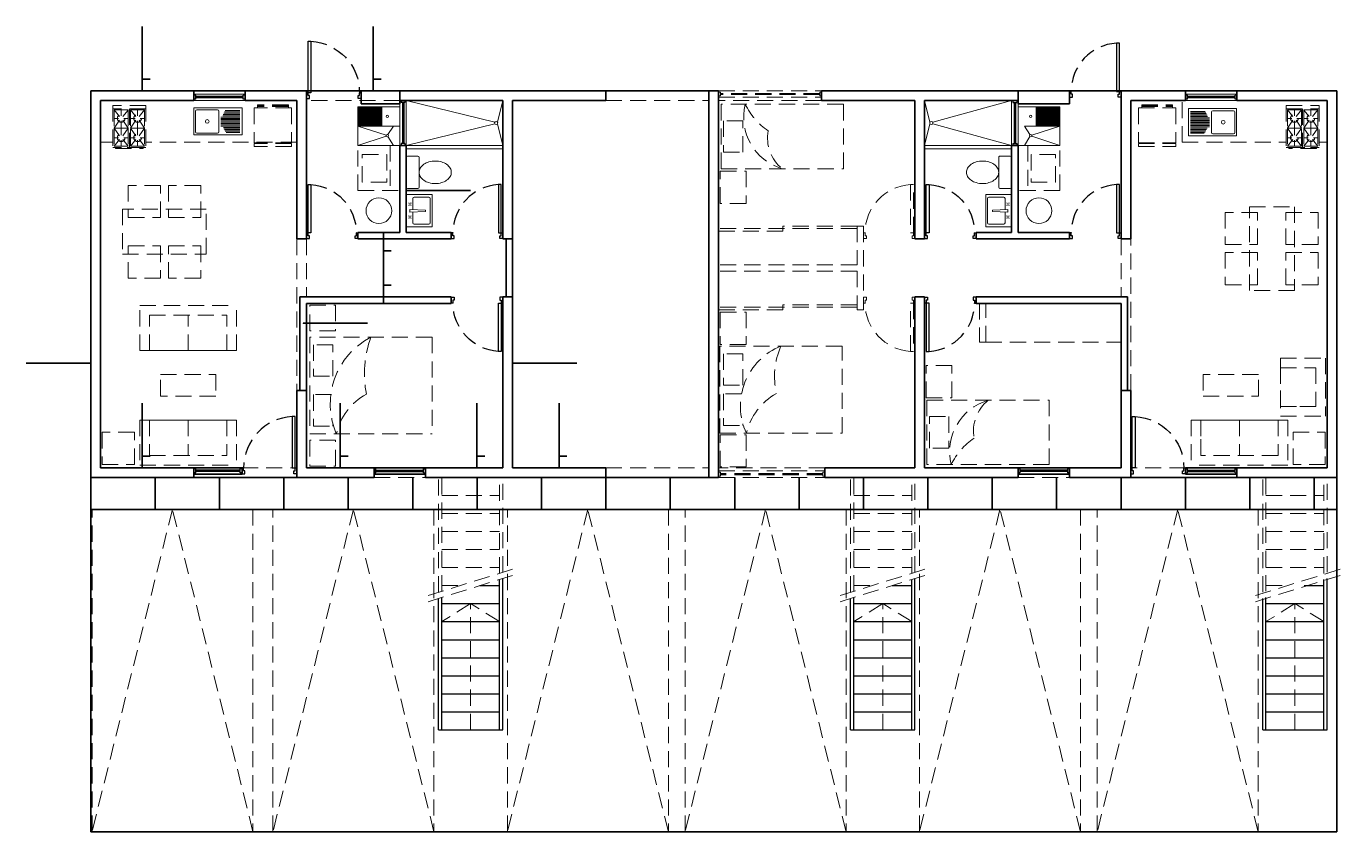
# Model space of a CAD drawing. Header units: millimetres. Extents: x 3116 to 3157, y 1704 to 1880.
# Drawn here: x 3115.73 to 3136.17, y 1704.35 to 1716.85 of the extents above; entities that cross this region are included whole.
import ezdxf

# ---------------------------------------------------------------- set-up
doc = ezdxf.new("R2010")
doc.units = ezdxf.units.MM
doc.linetypes.add('HIDDEN', pattern=[0.375, 0.25, -0.125])
for name, color, linetype, lineweight in [('A-ANNO-NOTE', 7, 'Continuous', 35), ('A-DOOR-FULL', 4, 'Continuous', 25), ('A-FLOR-LEVL', 7, 'Continuous', 35), ('A-FLOR-OVHD', 3, 'HIDDEN', 18), ('A-FLOR-STRS', 4, 'Continuous', 25), ('A-FURN', 8, 'Continuous', 18), ('A-GLAZ-FULL', 4, 'Continuous', 25), ('A-WALL-FULL-EXTR', 7, 'Continuous', 35), ('A-WALL-FULL-INTR', 7, 'Continuous', 35), ('U-PARK-MNR', 255, 'Continuous', 13)]:
    doc.layers.add(name, color=color, linetype=linetype, lineweight=lineweight)
doc.styles.add('E-ROMANS', font='romans.shx', dxfattribs={"width": 0.8})
doc.dimstyles.new('E-0200_TICK_12', dxfattribs={"dimscale": 0.001, "dimtxt": 240, "dimasz": 240, "dimexe": 120, "dimexo": 80, "dimgap": 120, "dimtad": 0, "dimzin": 0, "dimdsep": 46, "dimtxsty": 'E-ROMANS', "dimblk": 'OBLIQUE', "dimcen": 120, "dimclrd": 256, "dimclre": 256, "dimclrt": 256, "dimadec": 0, "dimazin": 0, "dimtfac": 1, "dimtmove": 1, "dimatfit": 3, "dimldrblk": 'OPEN90', "dimfxl": 1, "dimtfill": 1, "dimtolj": 1, "dimtzin": 0, "dimlwd": -1, "dimarcsym": 0})

# ---------------------------------------------------------------- blocks, each defined once
blk = doc.blocks.new('INOD')
for p, q in [((0.23, 0), (-0.23, 0)), ((-0.25, -0.02), (-0.25, -0.18)), ((-0.23, -0.2), (0.23, -0.2)), ((0.25, -0.18), (0.25, -0.02))]:
    blk.add_line(p, q)
blk.add_lwpolyline([(-0.175, -0.45, 0.07067), (-0.161, -0.549, 0.082314), (-0.124, -0.627, 0.106842), (-0.063, -0.683, 0.13438), (0, -0.7, 0.13438), (0.063, -0.683, 0.106842), (0.124, -0.627, 0.082314), (0.161, -0.549, 0.07067), (0.175, -0.45, 0.07067), (0.161, -0.351, 0.082314), (0.124, -0.273, 0.106842), (0.063, -0.217, 0.13438), (0, -0.2, 0.13438), (-0.063, -0.217, 0.106842), (-0.124, -0.273, 0.082314), (-0.161, -0.351, 0.07067)], format="xyb", close=True)
for centre, start, end in [((-0.23, -0.02), 90, 180), ((-0.23, -0.18), 180, 270), ((0.23, -0.02), 0, 90), ((0.23, -0.18), 270, 0)]:
    blk.add_arc(centre, 0.02, start, end)
blk = doc.blocks.new('DOOR-80')
for points in [[(-0.07, 0.89), (-0.07, 0.09), (-0.025, 0.09), (-0.025, 0.89), (-0.07, 0.89)], [(-0.825, 0.09), (-0.85, 0.09), (-0.85, 0), (-0.805, 0), (-0.805, 0.045), (-0.825, 0.045), (-0.825, 0.09)], [(-0.025, 0.09), (0, 0.09), (0, 0), (-0.045, 0), (-0.045, 0.045), (-0.025, 0.045), (-0.025, 0.09)]]:
    blk.add_lwpolyline(points)
at = {"linetype": 'HIDDEN'}
blk.add_arc((-0.023, 0.089), 0.802, 93.3811, 179.9341, dxfattribs=at)
blk = doc.blocks.new('DOOR-75')
for points in [[(-0.07, 0.84), (-0.07, 0.09), (-0.025, 0.09), (-0.025, 0.84), (-0.07, 0.84)], [(-0.775, 0.09), (-0.8, 0.09), (-0.8, 0), (-0.755, 0), (-0.755, 0.045), (-0.775, 0.045), (-0.775, 0.09)], [(-0.025, 0.09), (0, 0.09), (0, 0), (-0.045, 0), (-0.045, 0.045), (-0.025, 0.045), (-0.025, 0.09)]]:
    blk.add_lwpolyline(points)
at = {"linetype": 'HIDDEN'}
blk.add_arc((-0.023, 0.089), 0.752, 93.6181, 179.9249, dxfattribs=at)
blk = doc.blocks.new('_Oblique')
at = {"color": 0, "linetype": 'ByBlock', "lineweight": -2}
blk.add_line((-0.5, -0.5), (0.5, 0.5), dxfattribs=at)

msp = doc.modelspace()

# ---------------------------------------------------------------- linework, layer by layer
at = {"layer": 'A-FLOR-LEVL'}
for p, q in [((3118.325, 1715.852), (3119.125, 1715.852)), ((3120.075, 1715.852), (3120.925, 1715.852)), ((3124.725, 1715.852), (3126.325, 1715.852)), ((3132.725, 1715.852), (3131.925, 1715.852)), ((3134.525, 1715.852), (3133.725, 1715.852)), ((3119.075, 1710.002), (3118.325, 1710.002)), ((3119.075, 1710.002), (3119.075, 1709.902)), ((3121.125, 1710.002), (3121.925, 1710.002)), ((3131.925, 1710.002), (3131.125, 1710.002)), ((3133.725, 1710.002), (3133.725, 1709.902)), ((3133.725, 1710.002), (3134.525, 1710.002)), ((3116.725, 1709.852), (3116.725, 1704.352)), ((3117.725, 1709.852), (3117.725, 1709.352)), ((3119.075, 1709.902), (3118.325, 1709.902)), ((3118.325, 1709.852), (3119.925, 1709.852)), ((3118.725, 1709.852), (3118.725, 1709.352)), ((3119.725, 1709.852), (3119.725, 1709.352)), ((3120.725, 1709.852), (3120.725, 1709.352)), ((3121.125, 1709.902), (3121.925, 1709.902)), ((3121.725, 1709.852), (3121.725, 1709.352)), ((3122.725, 1709.852), (3122.725, 1709.352)), ((3123.725, 1709.852), (3123.725, 1709.352)), ((3124.725, 1709.852), (3124.725, 1709.352)), ((3124.725, 1709.852), (3126.325, 1709.852)), ((3125.725, 1709.852), (3125.725, 1709.352)), ((3126.725, 1709.852), (3126.725, 1709.352)), ((3127.725, 1709.852), (3127.725, 1709.352)), ((3128.725, 1709.852), (3128.725, 1709.352)), ((3129.725, 1709.852), (3129.725, 1709.352)), ((3130.725, 1709.852), (3130.725, 1709.352)), ((3131.925, 1709.902), (3131.125, 1709.902)), ((3131.725, 1709.852), (3131.725, 1709.352)), ((3132.725, 1709.852), (3132.725, 1709.352)), ((3132.875, 1709.852), (3134.525, 1709.852)), ((3133.725, 1709.902), (3134.525, 1709.902)), ((3133.725, 1709.852), (3133.725, 1709.352)), ((3134.725, 1709.852), (3134.725, 1709.352)), ((3135.725, 1709.852), (3135.725, 1709.352)), ((3136.075, 1709.852), (3136.075, 1704.352)), ((3116.725, 1709.352), (3136.075, 1709.352)), ((3116.725, 1704.352), (3136.075, 1704.352))]:
    msp.add_line(p, q, dxfattribs=at)
at = {"layer": 'A-FLOR-OVHD'}
for p, q in [((3121.525, 1715.702), (3120.075, 1715.702)), ((3124.725, 1715.702), (3126.325, 1715.702)), ((3126.475, 1715.852), (3128.075, 1715.852)), ((3126.505, 1715.832), (3126.475, 1715.832)), ((3126.505, 1715.772), (3126.475, 1715.772)), ((3126.475, 1715.752), (3128.075, 1715.752)), ((3128.075, 1715.702), (3126.475, 1715.702)), ((3126.505, 1715.772), (3126.505, 1715.832)), ((3128.045, 1715.812), (3126.505, 1715.812)), ((3128.045, 1715.802), (3126.505, 1715.802)), ((3128.045, 1715.792), (3126.505, 1715.792)), ((3128.075, 1715.832), (3128.045, 1715.832)), ((3128.045, 1715.772), (3128.045, 1715.832)), ((3128.075, 1715.772), (3128.045, 1715.772)), ((3128.625, 1713.712), (3126.475, 1713.712)), ((3127.475, 1713.672), (3126.475, 1713.672)), ((3127.475, 1713.752), (3127.475, 1713.672)), ((3128.625, 1713.752), (3127.475, 1713.752)), ((3128.625, 1713.752), (3128.625, 1713.152)), ((3128.725, 1713.752), (3128.625, 1713.752)), ((3128.725, 1713.752), (3128.725, 1712.452)), ((3132.725, 1713.552), (3132.725, 1712.652)), ((3132.875, 1711.202), (3132.875, 1713.552)), ((3128.625, 1713.152), (3126.475, 1713.152)), ((3128.625, 1713.052), (3126.475, 1713.052)), ((3128.625, 1713.052), (3128.625, 1712.452)), ((3128.625, 1712.492), (3126.475, 1712.492)), ((3127.475, 1712.452), (3126.475, 1712.452)), ((3128.625, 1712.532), (3127.475, 1712.532)), ((3127.475, 1712.532), (3127.475, 1712.452)), ((3128.625, 1712.452), (3128.725, 1712.452)), ((3119.075, 1710.002), (3119.925, 1710.002)), ((3124.725, 1710.002), (3126.325, 1710.002)), ((3128.125, 1710.002), (3126.475, 1710.002)), ((3126.475, 1709.952), (3128.125, 1709.952)), ((3126.505, 1709.932), (3126.475, 1709.932)), ((3126.505, 1709.872), (3126.505, 1709.932)), ((3128.125, 1709.932), (3128.095, 1709.932)), ((3128.095, 1709.872), (3128.095, 1709.932)), ((3133.725, 1710.002), (3132.875, 1710.002)), ((3121.125, 1709.852), (3121.925, 1709.852)), ((3122.125, 1708.068), (3122.125, 1709.852)), ((3122.175, 1708.084), (3122.175, 1709.852)), ((3123.075, 1708.362), (3123.075, 1709.852)), ((3123.125, 1708.378), (3123.125, 1709.852)), ((3126.505, 1709.872), (3126.475, 1709.872)), ((3126.475, 1709.852), (3128.125, 1709.852)), ((3128.095, 1709.912), (3126.505, 1709.912)), ((3128.095, 1709.902), (3126.505, 1709.902)), ((3128.095, 1709.892), (3126.505, 1709.892)), ((3128.125, 1709.872), (3128.095, 1709.872)), ((3128.525, 1708.068), (3128.525, 1709.852)), ((3128.575, 1708.084), (3128.575, 1709.852)), ((3129.475, 1708.362), (3129.475, 1709.852)), ((3129.525, 1708.378), (3129.525, 1709.852)), ((3134.925, 1708.068), (3134.925, 1709.852)), ((3134.975, 1708.084), (3134.975, 1709.852)), ((3135.875, 1708.362), (3135.875, 1709.852)), ((3135.925, 1708.378), (3135.925, 1709.852)), ((3122.175, 1709.572), (3123.075, 1709.572)), ((3128.575, 1709.572), (3129.475, 1709.572)), ((3134.975, 1709.572), (3135.875, 1709.572)), ((3122.175, 1709.292), (3123.075, 1709.292)), ((3128.575, 1709.292), (3129.475, 1709.292)), ((3134.975, 1709.292), (3135.875, 1709.292)), ((3122.175, 1709.012), (3123.075, 1709.012)), ((3128.575, 1709.012), (3129.475, 1709.012)), ((3134.975, 1709.012), (3135.875, 1709.012)), ((3122.175, 1708.732), (3123.075, 1708.732)), ((3128.575, 1708.732), (3129.475, 1708.732)), ((3134.975, 1708.732), (3135.875, 1708.732)), ((3122.175, 1708.452), (3123.075, 1708.452)), ((3128.575, 1708.452), (3129.475, 1708.452)), ((3134.975, 1708.452), (3135.875, 1708.452)), ((3122.175, 1708.172), (3122.462, 1708.172)), ((3128.575, 1708.172), (3128.862, 1708.172)), ((3134.975, 1708.172), (3135.262, 1708.172))]:
    msp.add_line(p, q, dxfattribs=at)
for points in [[(3119.925, 1713.552), (3119.925, 1711.202)], [(3120.075, 1713.552), (3120.075, 1712.652)], [(3130.525, 1712.552), (3130.525, 1711.952), (3130.625, 1711.952), (3130.625, 1712.552)], [(3130.625, 1711.952), (3132.725, 1711.952)], [(3131.125, 1709.852), (3131.925, 1709.852)], [(3121.963, 1708.018), (3123.317, 1708.437)], [(3121.963, 1707.922), (3123.317, 1708.341)], [(3128.363, 1708.018), (3129.717, 1708.437)], [(3128.363, 1707.922), (3129.717, 1708.341)], [(3134.813, 1708.018), (3136.167, 1708.437)], [(3134.813, 1707.922), (3136.167, 1708.341)], [(3123.075, 1707.612), (3122.625, 1707.892), (3122.175, 1707.612)], [(3122.625, 1705.932), (3122.625, 1707.892)], [(3129.475, 1707.612), (3129.025, 1707.892), (3128.575, 1707.612)], [(3129.025, 1705.932), (3129.025, 1707.892)], [(3135.875, 1707.612), (3135.425, 1707.892), (3134.975, 1707.612)], [(3135.425, 1705.932), (3135.425, 1707.892)]]:
    msp.add_lwpolyline(points, dxfattribs=at)
at = {"layer": 'A-FLOR-STRS'}
for p, q in [((3122.77, 1708.172), (3123.075, 1708.172)), ((3123.075, 1705.932), (3123.075, 1708.267)), ((3123.125, 1705.932), (3123.125, 1708.282)), ((3129.17, 1708.172), (3129.475, 1708.172)), ((3129.475, 1705.932), (3129.475, 1708.267)), ((3129.525, 1705.932), (3129.525, 1708.282)), ((3135.57, 1708.172), (3135.875, 1708.172)), ((3135.875, 1705.932), (3135.875, 1708.267)), ((3135.925, 1705.932), (3135.925, 1708.282)), ((3122.125, 1705.932), (3122.125, 1707.973)), ((3122.175, 1705.932), (3122.175, 1707.988)), ((3122.175, 1707.892), (3123.075, 1707.892)), ((3128.525, 1705.932), (3128.525, 1707.973)), ((3128.575, 1705.932), (3128.575, 1707.988)), ((3128.575, 1707.892), (3129.475, 1707.892)), ((3134.925, 1705.932), (3134.925, 1707.973)), ((3134.975, 1705.932), (3134.975, 1707.988)), ((3134.975, 1707.892), (3135.875, 1707.892)), ((3122.175, 1707.612), (3123.075, 1707.612)), ((3128.575, 1707.612), (3129.475, 1707.612)), ((3134.975, 1707.612), (3135.875, 1707.612)), ((3122.175, 1707.332), (3123.075, 1707.332)), ((3128.575, 1707.332), (3129.475, 1707.332)), ((3134.975, 1707.332), (3135.875, 1707.332)), ((3122.175, 1707.052), (3123.075, 1707.052)), ((3128.575, 1707.052), (3129.475, 1707.052)), ((3134.975, 1707.052), (3135.875, 1707.052)), ((3122.175, 1706.772), (3123.075, 1706.772)), ((3128.575, 1706.772), (3129.475, 1706.772)), ((3134.975, 1706.772), (3135.875, 1706.772)), ((3122.175, 1706.492), (3123.075, 1706.492)), ((3128.575, 1706.492), (3129.475, 1706.492)), ((3134.975, 1706.492), (3135.875, 1706.492)), ((3122.175, 1706.212), (3123.075, 1706.212)), ((3128.575, 1706.212), (3129.475, 1706.212)), ((3134.975, 1706.212), (3135.875, 1706.212)), ((3122.125, 1705.932), (3123.125, 1705.932)), ((3128.525, 1705.932), (3129.525, 1705.932)), ((3134.925, 1705.932), (3135.925, 1705.932))]:
    msp.add_line(p, q, dxfattribs=at)
at = {"layer": 'A-FURN'}
for p, q in [((3119.125, 1715.802), (3118.325, 1715.802)), ((3119.125, 1715.702), (3118.325, 1715.702)), ((3121.625, 1715.702), (3122.999, 1715.365)), ((3121.625, 1715.002), (3121.625, 1715.702)), ((3123.042, 1715.365), (3123.125, 1715.702)), ((3129.758, 1715.365), (3129.675, 1715.702)), ((3131.025, 1715.702), (3129.801, 1715.365)), ((3131.025, 1715.002), (3131.025, 1715.702)), ((3134.525, 1715.802), (3133.725, 1715.802)), ((3134.525, 1715.702), (3133.725, 1715.702)), ((3118.325, 1715.587), (3118.325, 1715.167)), ((3118.325, 1715.587), (3119.075, 1715.587)), ((3118.354, 1715.536), (3118.354, 1715.216)), ((3118.694, 1715.556), (3118.374, 1715.556)), ((3118.714, 1715.536), (3118.714, 1715.216)), ((3119.041, 1715.464), (3118.778, 1715.464)), ((3119.041, 1715.484), (3118.784, 1715.484)), ((3119.041, 1715.504), (3118.792, 1715.504)), ((3119.041, 1715.524), (3118.801, 1715.524)), ((3119.041, 1715.544), (3118.812, 1715.544)), ((3119.075, 1715.587), (3119.075, 1715.167)), ((3121.525, 1715.602), (3120.875, 1715.602)), ((3120.875, 1715.602), (3120.875, 1715.002)), ((3120.884, 1715.602), (3120.884, 1715.302)), ((3120.894, 1715.602), (3120.894, 1715.302)), ((3120.904, 1715.602), (3120.904, 1715.302)), ((3120.914, 1715.602), (3120.914, 1715.302)), ((3120.924, 1715.602), (3120.924, 1715.302)), ((3120.934, 1715.602), (3120.934, 1715.302)), ((3120.944, 1715.602), (3120.944, 1715.302)), ((3120.954, 1715.602), (3120.954, 1715.302)), ((3120.964, 1715.602), (3120.964, 1715.302)), ((3120.974, 1715.602), (3120.974, 1715.302)), ((3120.974, 1715.602), (3120.974, 1715.302)), ((3120.984, 1715.602), (3120.984, 1715.302)), ((3120.994, 1715.602), (3120.994, 1715.302)), ((3121.004, 1715.602), (3121.004, 1715.302)), ((3121.014, 1715.602), (3121.014, 1715.302)), ((3121.024, 1715.602), (3121.024, 1715.302)), ((3121.034, 1715.602), (3121.034, 1715.302)), ((3121.044, 1715.602), (3121.044, 1715.302)), ((3121.054, 1715.602), (3121.054, 1715.302)), ((3121.054, 1715.602), (3121.054, 1715.302)), ((3121.064, 1715.602), (3121.064, 1715.302)), ((3121.064, 1715.602), (3121.064, 1715.302)), ((3121.074, 1715.602), (3121.074, 1715.302)), ((3121.074, 1715.602), (3121.074, 1715.302)), ((3121.084, 1715.602), (3121.084, 1715.302)), ((3121.084, 1715.602), (3121.084, 1715.302)), ((3121.094, 1715.602), (3121.094, 1715.302)), ((3121.094, 1715.602), (3121.094, 1715.302)), ((3121.104, 1715.602), (3121.104, 1715.302)), ((3121.114, 1715.602), (3121.114, 1715.302)), ((3121.124, 1715.602), (3121.124, 1715.302)), ((3121.134, 1715.602), (3121.134, 1715.302)), ((3121.144, 1715.602), (3121.144, 1715.302)), ((3121.154, 1715.602), (3121.154, 1715.302)), ((3121.164, 1715.602), (3121.164, 1715.302)), ((3121.174, 1715.602), (3121.174, 1715.302)), ((3121.184, 1715.602), (3121.184, 1715.302)), ((3121.194, 1715.602), (3121.194, 1715.302)), ((3121.204, 1715.602), (3121.204, 1715.302)), ((3121.214, 1715.602), (3121.214, 1715.302)), ((3121.224, 1715.602), (3121.224, 1715.302)), ((3121.234, 1715.602), (3121.234, 1715.302)), ((3121.244, 1715.602), (3121.244, 1715.302)), ((3121.525, 1715.652), (3121.525, 1715.002)), ((3131.125, 1715.002), (3131.125, 1715.652)), ((3131.125, 1715.602), (3131.775, 1715.602)), ((3131.406, 1715.602), (3131.406, 1715.302)), ((3131.416, 1715.602), (3131.416, 1715.302)), ((3131.426, 1715.602), (3131.426, 1715.302)), ((3131.436, 1715.602), (3131.436, 1715.302)), ((3131.446, 1715.602), (3131.446, 1715.302)), ((3131.456, 1715.602), (3131.456, 1715.302)), ((3131.466, 1715.602), (3131.466, 1715.302)), ((3131.476, 1715.602), (3131.476, 1715.302)), ((3131.486, 1715.602), (3131.486, 1715.302)), ((3131.496, 1715.602), (3131.496, 1715.302)), ((3131.506, 1715.602), (3131.506, 1715.302)), ((3131.516, 1715.602), (3131.516, 1715.302)), ((3131.526, 1715.602), (3131.526, 1715.302)), ((3131.536, 1715.602), (3131.536, 1715.302)), ((3131.546, 1715.602), (3131.546, 1715.302)), ((3131.556, 1715.602), (3131.556, 1715.302)), ((3131.556, 1715.602), (3131.556, 1715.302)), ((3131.566, 1715.602), (3131.566, 1715.302)), ((3131.566, 1715.602), (3131.566, 1715.302)), ((3131.576, 1715.602), (3131.576, 1715.302)), ((3131.576, 1715.602), (3131.576, 1715.302)), ((3131.586, 1715.602), (3131.586, 1715.302)), ((3131.586, 1715.602), (3131.586, 1715.302)), ((3131.596, 1715.602), (3131.596, 1715.302)), ((3131.596, 1715.602), (3131.596, 1715.302)), ((3131.606, 1715.602), (3131.606, 1715.302)), ((3131.616, 1715.602), (3131.616, 1715.302)), ((3131.626, 1715.602), (3131.626, 1715.302)), ((3131.636, 1715.602), (3131.636, 1715.302)), ((3131.646, 1715.602), (3131.646, 1715.302)), ((3131.656, 1715.602), (3131.656, 1715.302)), ((3131.666, 1715.602), (3131.666, 1715.302)), ((3131.676, 1715.602), (3131.676, 1715.302)), ((3131.676, 1715.602), (3131.676, 1715.302)), ((3131.686, 1715.602), (3131.686, 1715.302)), ((3131.696, 1715.602), (3131.696, 1715.302)), ((3131.706, 1715.602), (3131.706, 1715.302)), ((3131.716, 1715.602), (3131.716, 1715.302)), ((3131.726, 1715.602), (3131.726, 1715.302)), ((3131.736, 1715.602), (3131.736, 1715.302)), ((3131.746, 1715.602), (3131.746, 1715.302)), ((3131.756, 1715.602), (3131.756, 1715.302)), ((3131.766, 1715.602), (3131.766, 1715.302)), ((3131.775, 1715.602), (3131.775, 1715.002)), ((3133.77, 1715.575), (3133.77, 1715.155)), ((3134.52, 1715.575), (3133.77, 1715.575)), ((3133.804, 1715.532), (3134.033, 1715.532)), ((3133.804, 1715.512), (3134.044, 1715.512)), ((3133.804, 1715.492), (3134.053, 1715.492)), ((3133.804, 1715.472), (3134.061, 1715.472)), ((3133.804, 1715.452), (3134.067, 1715.452)), ((3134.131, 1715.523), (3134.131, 1715.203)), ((3134.151, 1715.543), (3134.471, 1715.543)), ((3134.491, 1715.523), (3134.491, 1715.203)), ((3134.52, 1715.575), (3134.52, 1715.155)), ((3119.041, 1715.444), (3118.745, 1715.444)), ((3119.041, 1715.424), (3118.745, 1715.424)), ((3119.041, 1715.404), (3118.745, 1715.404)), ((3119.041, 1715.384), (3118.745, 1715.384)), ((3119.041, 1715.364), (3118.745, 1715.364)), ((3119.041, 1715.344), (3118.745, 1715.344)), ((3119.041, 1715.324), (3118.745, 1715.324)), ((3119.041, 1715.304), (3118.745, 1715.304)), ((3119.041, 1715.284), (3118.785, 1715.284)), ((3119.041, 1715.264), (3118.793, 1715.264)), ((3119.041, 1715.244), (3118.802, 1715.244)), ((3121.312, 1715.161), (3120.875, 1715.302)), ((3121.525, 1715.302), (3120.875, 1715.302)), ((3121.339, 1715.171), (3121.425, 1715.302)), ((3121.625, 1715.002), (3122.999, 1715.34)), ((3123.042, 1715.34), (3123.125, 1715.002)), ((3129.758, 1715.34), (3129.675, 1715.002)), ((3131.025, 1715.002), (3129.801, 1715.34)), ((3131.311, 1715.171), (3131.225, 1715.302)), ((3131.225, 1715.302), (3131.775, 1715.302)), ((3131.338, 1715.161), (3131.775, 1715.302)), ((3133.804, 1715.432), (3134.1, 1715.432)), ((3133.804, 1715.412), (3134.1, 1715.412)), ((3133.804, 1715.392), (3134.1, 1715.392)), ((3133.804, 1715.372), (3134.1, 1715.372)), ((3133.804, 1715.352), (3134.1, 1715.352)), ((3133.804, 1715.332), (3134.1, 1715.332)), ((3133.804, 1715.312), (3134.1, 1715.312)), ((3133.804, 1715.292), (3134.1, 1715.292)), ((3133.804, 1715.272), (3134.06, 1715.272)), ((3133.804, 1715.252), (3134.052, 1715.252)), ((3118.325, 1715.167), (3119.075, 1715.167)), ((3118.694, 1715.196), (3118.374, 1715.196)), ((3119.041, 1715.224), (3118.814, 1715.224)), ((3119.041, 1715.204), (3118.827, 1715.204)), ((3121.312, 1715.15), (3120.875, 1715.002)), ((3121.339, 1715.14), (3121.425, 1715.002)), ((3131.311, 1715.14), (3131.225, 1715.002)), ((3131.338, 1715.15), (3131.775, 1715.002)), ((3134.52, 1715.155), (3133.77, 1715.155)), ((3133.804, 1715.232), (3134.043, 1715.232)), ((3133.804, 1715.212), (3134.031, 1715.212)), ((3133.804, 1715.192), (3134.018, 1715.192)), ((3134.151, 1715.183), (3134.471, 1715.183)), ((3120.875, 1715.002), (3121.525, 1715.002)), ((3123.125, 1715.002), (3121.625, 1715.002)), ((3123.125, 1715.002), (3121.625, 1715.002)), ((3123.125, 1714.952), (3121.625, 1714.952)), ((3123.125, 1714.952), (3121.625, 1714.952)), ((3129.675, 1715.002), (3131.025, 1715.002)), ((3129.675, 1714.952), (3131.025, 1714.952)), ((3131.775, 1715.002), (3131.125, 1715.002)), ((3121.625, 1714.241), (3122.025, 1714.241)), ((3122.025, 1714.241), (3122.025, 1713.741)), ((3130.625, 1714.241), (3130.625, 1713.741)), ((3131.025, 1714.241), (3130.625, 1714.241)), ((3121.727, 1714.009), (3121.727, 1714.18)), ((3121.747, 1714.2), (3121.977, 1714.2)), ((3121.997, 1714.18), (3121.997, 1713.8)), ((3130.653, 1714.18), (3130.653, 1713.8)), ((3130.903, 1714.2), (3130.673, 1714.2)), ((3130.923, 1714.009), (3130.923, 1714.18)), ((3121.727, 1713.8), (3121.727, 1713.972)), ((3130.923, 1713.8), (3130.923, 1713.972)), ((3121.625, 1713.741), (3122.025, 1713.741)), ((3121.977, 1713.78), (3121.747, 1713.78)), ((3131.025, 1713.741), (3130.625, 1713.741)), ((3130.673, 1713.78), (3130.903, 1713.78))]:
    msp.add_line(p, q, dxfattribs=at)
at = {"layer": 'A-FURN', "linetype": 'HIDDEN'}
for p, q in [((3133.675, 1715.052), (3133.675, 1715.702)), ((3117.07, 1715.624), (3117.07, 1714.974)), ((3117.58, 1715.624), (3117.07, 1715.624)), ((3117.58, 1715.574), (3117.07, 1715.574)), ((3117.09, 1715.554), (3117.172, 1715.454)), ((3117.305, 1715.554), (3117.09, 1715.554)), ((3117.09, 1715.554), (3117.09, 1715.274)), ((3117.198, 1715.463), (3117.198, 1715.554)), ((3117.305, 1715.55), (3117.223, 1715.454)), ((3117.305, 1715.554), (3117.305, 1715.274)), ((3117.325, 1715.574), (3117.325, 1714.974)), ((3117.345, 1715.554), (3117.427, 1715.454)), ((3117.345, 1715.554), (3117.345, 1715.25)), ((3117.56, 1715.554), (3117.345, 1715.554)), ((3117.453, 1715.463), (3117.453, 1715.554)), ((3117.478, 1715.454), (3117.56, 1715.554)), ((3117.56, 1715.554), (3117.56, 1715.274)), ((3117.58, 1715.624), (3117.58, 1714.974)), ((3119.264, 1715.586), (3119.264, 1715.046)), ((3119.844, 1715.586), (3119.264, 1715.586)), ((3119.794, 1715.636), (3119.314, 1715.636)), ((3119.314, 1715.636), (3119.314, 1715.586)), ((3119.794, 1715.616), (3119.314, 1715.616)), ((3119.794, 1715.606), (3119.314, 1715.606)), ((3119.794, 1715.636), (3119.794, 1715.586)), ((3119.844, 1715.586), (3119.844, 1715.046)), ((3126.513, 1715.643), (3126.513, 1714.643)), ((3128.413, 1715.643), (3126.513, 1715.643)), ((3128.413, 1714.643), (3128.413, 1715.643)), ((3132.996, 1715.586), (3133.576, 1715.586)), ((3132.996, 1715.586), (3132.996, 1715.046)), ((3133.046, 1715.636), (3133.046, 1715.586)), ((3133.046, 1715.636), (3133.526, 1715.636)), ((3133.046, 1715.616), (3133.526, 1715.616)), ((3133.046, 1715.606), (3133.526, 1715.606)), ((3133.526, 1715.636), (3133.526, 1715.586)), ((3133.576, 1715.586), (3133.576, 1715.046)), ((3135.29, 1715.624), (3135.8, 1715.624)), ((3135.29, 1715.624), (3135.29, 1714.974)), ((3135.29, 1715.574), (3135.8, 1715.574)), ((3135.392, 1715.454), (3135.31, 1715.554)), ((3135.31, 1715.554), (3135.31, 1715.274)), ((3135.31, 1715.554), (3135.525, 1715.554)), ((3135.417, 1715.463), (3135.417, 1715.554)), ((3135.525, 1715.554), (3135.443, 1715.454)), ((3135.525, 1715.554), (3135.525, 1715.25)), ((3135.545, 1715.574), (3135.545, 1714.974)), ((3135.565, 1715.554), (3135.78, 1715.554)), ((3135.565, 1715.554), (3135.565, 1715.274)), ((3135.565, 1715.55), (3135.647, 1715.454)), ((3135.672, 1715.463), (3135.672, 1715.554)), ((3135.78, 1715.554), (3135.698, 1715.454)), ((3135.78, 1715.554), (3135.78, 1715.274)), ((3135.8, 1715.624), (3135.8, 1714.974)), ((3117.09, 1715.424), (3117.159, 1715.424)), ((3117.172, 1715.394), (3117.09, 1715.274)), ((3117.09, 1715.274), (3117.172, 1715.154)), ((3117.09, 1715.274), (3117.09, 1714.994)), ((3117.305, 1715.274), (3117.09, 1715.274)), ((3117.198, 1715.274), (3117.198, 1715.385)), ((3117.198, 1715.163), (3117.198, 1715.274)), ((3117.223, 1715.394), (3117.305, 1715.274)), ((3117.305, 1715.274), (3117.223, 1715.154)), ((3117.237, 1715.424), (3117.305, 1715.424)), ((3117.305, 1715.274), (3117.305, 1714.994)), ((3117.345, 1715.424), (3117.414, 1715.424)), ((3117.345, 1715.274), (3117.427, 1715.394)), ((3117.345, 1715.274), (3117.427, 1715.154)), ((3117.56, 1715.274), (3117.345, 1715.274)), ((3117.345, 1715.254), (3117.345, 1714.994)), ((3117.453, 1715.274), (3117.453, 1715.385)), ((3117.453, 1715.163), (3117.453, 1715.274)), ((3117.478, 1715.394), (3117.56, 1715.274)), ((3117.56, 1715.274), (3117.478, 1715.154)), ((3117.492, 1715.424), (3117.56, 1715.424)), ((3117.56, 1715.274), (3117.56, 1714.994)), ((3135.378, 1715.424), (3135.31, 1715.424)), ((3135.392, 1715.394), (3135.31, 1715.274)), ((3135.31, 1715.274), (3135.31, 1714.994)), ((3135.31, 1715.274), (3135.525, 1715.274)), ((3135.31, 1715.274), (3135.392, 1715.154)), ((3135.417, 1715.274), (3135.417, 1715.385)), ((3135.417, 1715.163), (3135.417, 1715.274)), ((3135.525, 1715.274), (3135.443, 1715.394)), ((3135.525, 1715.274), (3135.443, 1715.154)), ((3135.525, 1715.424), (3135.457, 1715.424)), ((3135.525, 1715.254), (3135.525, 1714.994)), ((3135.633, 1715.424), (3135.565, 1715.424)), ((3135.647, 1715.394), (3135.565, 1715.274)), ((3135.565, 1715.274), (3135.78, 1715.274)), ((3135.565, 1715.274), (3135.565, 1714.994)), ((3135.565, 1715.274), (3135.647, 1715.154)), ((3135.672, 1715.274), (3135.672, 1715.385)), ((3135.672, 1715.163), (3135.672, 1715.274)), ((3135.698, 1715.394), (3135.78, 1715.274)), ((3135.78, 1715.274), (3135.698, 1715.154)), ((3135.78, 1715.424), (3135.712, 1715.424)), ((3135.78, 1715.274), (3135.78, 1714.994)), ((3117.07, 1715.052), (3116.871, 1715.052)), ((3117.09, 1715.124), (3117.159, 1715.124)), ((3117.172, 1715.094), (3117.09, 1714.994)), ((3117.198, 1714.994), (3117.198, 1715.085)), ((3117.223, 1715.094), (3117.305, 1714.994)), ((3117.237, 1715.124), (3117.305, 1715.124)), ((3117.345, 1715.124), (3117.414, 1715.124)), ((3117.427, 1715.094), (3117.345, 1714.994)), ((3117.453, 1714.994), (3117.453, 1715.085)), ((3117.478, 1715.094), (3117.56, 1714.994)), ((3117.492, 1715.124), (3117.56, 1715.124)), ((3119.925, 1715.052), (3117.58, 1715.052)), ((3119.844, 1715.046), (3119.264, 1715.046)), ((3119.274, 1715.046), (3119.274, 1715.036)), ((3119.834, 1715.046), (3119.834, 1715.036)), ((3132.996, 1715.046), (3133.576, 1715.046)), ((3133.006, 1715.046), (3133.006, 1715.036)), ((3133.566, 1715.046), (3133.566, 1715.036)), ((3133.675, 1715.052), (3135.29, 1715.052)), ((3135.378, 1715.124), (3135.31, 1715.124)), ((3135.392, 1715.094), (3135.31, 1714.994)), ((3135.417, 1714.994), (3135.417, 1715.085)), ((3135.443, 1715.094), (3135.525, 1714.994)), ((3135.525, 1715.124), (3135.457, 1715.124)), ((3135.633, 1715.124), (3135.565, 1715.124)), ((3135.647, 1715.094), (3135.565, 1714.994)), ((3135.672, 1714.994), (3135.672, 1715.085)), ((3135.698, 1715.094), (3135.78, 1714.994)), ((3135.78, 1715.124), (3135.712, 1715.124)), ((3135.8, 1715.052), (3135.925, 1715.052)), ((3117.58, 1714.974), (3117.07, 1714.974)), ((3117.305, 1714.994), (3117.09, 1714.994)), ((3117.56, 1714.994), (3117.345, 1714.994)), ((3119.844, 1715.036), (3119.264, 1715.036)), ((3119.264, 1715.036), (3119.264, 1714.986)), ((3119.844, 1714.986), (3119.264, 1714.986)), ((3119.844, 1715.036), (3119.844, 1714.986)), ((3120.875, 1714.302), (3120.875, 1715.002)), ((3121.375, 1715.002), (3121.375, 1714.302)), ((3131.275, 1715.002), (3131.275, 1714.302)), ((3131.775, 1714.302), (3131.775, 1715.002)), ((3132.996, 1715.036), (3132.996, 1714.986)), ((3132.996, 1715.036), (3133.576, 1715.036)), ((3132.996, 1714.986), (3133.576, 1714.986)), ((3133.576, 1715.036), (3133.576, 1714.986)), ((3135.29, 1714.974), (3135.8, 1714.974)), ((3135.31, 1714.994), (3135.525, 1714.994)), ((3135.565, 1714.994), (3135.78, 1714.994)), ((3126.513, 1714.643), (3128.413, 1714.643)), ((3126.501, 1714.104), (3126.501, 1714.604)), ((3126.501, 1714.604), (3126.901, 1714.604)), ((3126.901, 1714.604), (3126.901, 1714.104)), ((3117.809, 1714.384), (3117.309, 1714.384)), ((3117.309, 1714.384), (3117.309, 1713.884)), ((3117.809, 1713.884), (3117.809, 1714.384)), ((3117.933, 1714.384), (3117.933, 1713.884)), ((3118.433, 1714.384), (3117.933, 1714.384)), ((3118.433, 1713.884), (3118.433, 1714.384)), ((3120.875, 1714.302), (3121.525, 1714.302)), ((3131.775, 1714.302), (3131.125, 1714.302)), ((3126.901, 1714.104), (3126.501, 1714.104)), ((3134.718, 1714.051), (3135.418, 1714.051)), ((3134.718, 1712.751), (3134.718, 1714.051)), ((3135.418, 1714.051), (3135.418, 1712.751)), ((3118.519, 1714.017), (3117.219, 1714.017)), ((3117.219, 1714.017), (3117.219, 1713.317)), ((3117.309, 1713.884), (3117.809, 1713.884)), ((3117.933, 1713.884), (3118.433, 1713.884)), ((3118.519, 1713.317), (3118.519, 1714.017)), ((3134.844, 1713.965), (3134.344, 1713.965)), ((3134.344, 1713.965), (3134.344, 1713.465)), ((3134.844, 1713.465), (3134.844, 1713.965)), ((3135.285, 1713.965), (3135.785, 1713.965)), ((3135.285, 1713.465), (3135.285, 1713.965)), ((3135.785, 1713.965), (3135.785, 1713.465)), ((3117.309, 1712.943), (3117.309, 1713.443)), ((3117.309, 1713.443), (3117.809, 1713.443)), ((3117.809, 1713.443), (3117.809, 1712.943)), ((3117.933, 1712.943), (3117.933, 1713.443)), ((3117.933, 1713.443), (3118.433, 1713.443)), ((3118.433, 1713.443), (3118.433, 1712.943)), ((3134.344, 1713.465), (3134.844, 1713.465)), ((3135.785, 1713.465), (3135.285, 1713.465)), ((3117.219, 1713.317), (3118.519, 1713.317)), ((3134.844, 1713.341), (3134.344, 1713.341)), ((3134.344, 1713.341), (3134.344, 1712.841)), ((3134.844, 1712.841), (3134.844, 1713.341)), ((3135.285, 1713.341), (3135.785, 1713.341)), ((3135.285, 1712.841), (3135.285, 1713.341)), ((3135.785, 1713.341), (3135.785, 1712.841)), ((3117.809, 1712.943), (3117.309, 1712.943)), ((3118.433, 1712.943), (3117.933, 1712.943)), ((3134.344, 1712.841), (3134.844, 1712.841)), ((3135.785, 1712.841), (3135.285, 1712.841)), ((3135.418, 1712.751), (3134.718, 1712.751)), ((3117.487, 1711.82), (3117.487, 1712.52)), ((3117.487, 1712.52), (3118.987, 1712.52)), ((3118.987, 1711.82), (3118.987, 1712.52)), ((3126.501, 1712.416), (3126.501, 1711.916)), ((3126.501, 1712.416), (3126.901, 1712.416)), ((3126.901, 1712.416), (3126.901, 1711.916)), ((3117.637, 1712.37), (3118.837, 1712.37)), ((3117.637, 1711.82), (3117.637, 1712.37)), ((3118.237, 1711.82), (3118.237, 1712.37)), ((3118.837, 1711.82), (3118.837, 1712.37)), ((3120.126, 1712.027), (3120.126, 1710.527)), ((3122.026, 1712.027), (3120.126, 1712.027)), ((3122.026, 1712.027), (3122.026, 1710.527)), ((3118.987, 1711.82), (3117.487, 1711.82)), ((3117.487, 1711.82), (3118.987, 1711.82)), ((3126.493, 1711.888), (3126.493, 1710.538)), ((3128.393, 1711.888), (3126.493, 1711.888)), ((3126.901, 1711.916), (3126.501, 1711.916)), ((3128.393, 1710.538), (3128.393, 1711.888)), ((3129.699, 1711.088), (3129.699, 1711.588)), ((3130.099, 1711.588), (3129.699, 1711.588)), ((3130.099, 1711.088), (3130.099, 1711.588)), ((3135.201, 1711.552), (3135.201, 1711.702)), ((3135.201, 1711.702), (3135.901, 1711.702)), ((3135.901, 1711.702), (3135.901, 1710.802)), ((3135.201, 1711.552), (3135.201, 1710.802)), ((3135.201, 1710.952), (3135.201, 1711.552)), ((3135.201, 1711.552), (3135.751, 1711.552)), ((3135.201, 1710.952), (3135.201, 1711.552)), ((3135.751, 1711.552), (3135.751, 1710.952)), ((3129.699, 1711.088), (3130.099, 1711.088)), ((3129.711, 1711.049), (3131.611, 1711.049)), ((3129.711, 1710.049), (3129.711, 1711.049)), ((3131.611, 1711.049), (3131.611, 1710.049)), ((3135.751, 1710.952), (3135.201, 1710.952)), ((3135.201, 1710.952), (3135.751, 1710.952)), ((3135.201, 1710.802), (3135.901, 1710.802)), ((3117.403, 1710.552), (3116.903, 1710.552)), ((3116.903, 1710.552), (3116.903, 1710.052)), ((3117.403, 1710.052), (3117.403, 1710.552)), ((3117.487, 1710.742), (3117.487, 1710.042)), ((3118.987, 1710.742), (3117.487, 1710.742)), ((3117.487, 1710.742), (3118.987, 1710.742)), ((3117.637, 1710.742), (3117.637, 1710.192)), ((3118.237, 1710.742), (3118.237, 1710.192)), ((3118.837, 1710.742), (3118.837, 1710.192)), ((3118.987, 1710.742), (3118.987, 1710.042)), ((3133.813, 1710.742), (3133.813, 1710.042)), ((3135.313, 1710.742), (3133.813, 1710.742)), ((3133.813, 1710.742), (3135.313, 1710.742)), ((3133.963, 1710.742), (3133.963, 1710.192)), ((3133.963, 1710.192), (3133.963, 1710.742)), ((3134.563, 1710.742), (3134.563, 1710.192)), ((3135.163, 1710.742), (3135.163, 1710.192)), ((3135.313, 1710.742), (3135.313, 1710.042)), ((3135.397, 1710.052), (3135.397, 1710.552)), ((3135.397, 1710.552), (3135.897, 1710.552)), ((3135.897, 1710.552), (3135.897, 1710.052)), ((3120.126, 1710.527), (3122.026, 1710.527)), ((3126.493, 1710.538), (3128.393, 1710.538)), ((3126.501, 1710.014), (3126.501, 1710.514)), ((3126.501, 1710.514), (3126.901, 1710.514)), ((3126.901, 1710.514), (3126.901, 1710.014)), ((3117.637, 1710.192), (3118.837, 1710.192)), ((3135.163, 1710.192), (3133.963, 1710.192)), ((3116.903, 1710.052), (3117.403, 1710.052)), ((3117.487, 1710.042), (3118.987, 1710.042)), ((3126.901, 1710.014), (3126.501, 1710.014)), ((3131.611, 1710.049), (3129.711, 1710.049)), ((3135.313, 1710.042), (3133.813, 1710.042)), ((3135.897, 1710.052), (3135.397, 1710.052))]:
    msp.add_line(p, q, dxfattribs=at)
for points in [[(3126.853, 1715.385), (3126.551, 1715.385), (3126.551, 1714.897), (3126.853, 1714.897)], [(3117.541, 1714.971), (3117.11, 1714.971), (3117.11, 1714.958), (3117.541, 1714.958)], [(3120.942, 1714.863), (3121.323, 1714.863), (3121.323, 1714.432), (3120.942, 1714.432)], [(3131.708, 1714.863), (3131.327, 1714.863), (3131.327, 1714.432), (3131.708, 1714.432)], [(3135.329, 1714.971), (3135.76, 1714.971), (3135.76, 1714.958), (3135.329, 1714.958)], [(3120.485, 1711.91), (3120.183, 1711.91), (3120.183, 1711.422), (3120.485, 1711.422)], [(3126.853, 1711.771), (3126.551, 1711.771), (3126.551, 1711.283), (3126.853, 1711.283)], [(3118.666, 1711.448), (3118.666, 1711.114), (3117.808, 1711.114), (3117.808, 1711.448)], [(3133.999, 1711.448), (3133.999, 1711.114), (3134.857, 1711.114), (3134.857, 1711.448)], [(3130.051, 1710.306), (3129.749, 1710.306), (3129.749, 1710.794), (3130.051, 1710.794)]]:
    msp.add_lwpolyline(points, close=True, dxfattribs=at)
at = {"layer": 'A-FURN', "const_width": 0.005}
for points in [[(3121.664, 1714.101, -1), (3121.664, 1714.116, -1)], [(3121.658, 1714.073, -1), (3121.673, 1714.073, -1)], [(3121.682, 1714.103, -1), (3121.682, 1714.078, -1)], [(3121.699, 1714.101, 1), (3121.699, 1714.116, 1)], [(3121.706, 1714.073, 1), (3121.691, 1714.073, 1)], [(3130.951, 1714.101, -1), (3130.951, 1714.116, -1)], [(3130.944, 1714.073, -1), (3130.959, 1714.073, -1)], [(3130.968, 1714.103, 1), (3130.968, 1714.078, 1)], [(3130.993, 1714.073, 1), (3130.978, 1714.073, 1)], [(3130.986, 1714.101, 1), (3130.986, 1714.116, 1)], [(3121.664, 1713.901, -1), (3121.664, 1713.916, -1)], [(3121.658, 1713.873, -1), (3121.673, 1713.873, -1)], [(3121.682, 1713.903, -1), (3121.682, 1713.878, -1)], [(3121.699, 1713.901, 1), (3121.699, 1713.916, 1)], [(3121.706, 1713.873, 1), (3121.691, 1713.873, 1)], [(3130.951, 1713.901, -1), (3130.951, 1713.916, -1)], [(3130.944, 1713.873, -1), (3130.959, 1713.873, -1)], [(3130.968, 1713.903, 1), (3130.968, 1713.878, 1)], [(3130.993, 1713.873, 1), (3130.978, 1713.873, 1)], [(3130.986, 1713.901, 1), (3130.986, 1713.916, 1)]]:
    msp.add_lwpolyline(points, format="xyb", close=True, dxfattribs=at)
at = {"layer": 'A-FURN'}
for points in [[(3121.922, 1714), (3121.922, 1713.98), (3121.682, 1713.97), (3121.682, 1714.01)], [(3130.728, 1714), (3130.728, 1713.98), (3130.968, 1713.97), (3130.968, 1714.01)]]:
    msp.add_lwpolyline(points, close=True, dxfattribs=at)
at = {"layer": 'A-FURN', "linetype": 'HIDDEN'}
for points in [[(3120.126, 1712.527), (3120.526, 1712.527), (3120.526, 1712.127), (3120.126, 1712.127), (3120.126, 1712.527)], [(3120.464, 1711.136), (3120.183, 1711.136), (3120.183, 1710.648), (3120.485, 1710.648), (3120.485, 1710.673)], [(3126.832, 1711.147), (3126.551, 1711.147), (3126.551, 1710.658), (3126.853, 1710.658), (3126.853, 1710.683)], [(3120.126, 1710.027), (3120.526, 1710.027), (3120.526, 1710.427), (3120.126, 1710.427), (3120.126, 1710.027)]]:
    msp.add_lwpolyline(points, dxfattribs=at)
for centre in [(3117.198, 1715.424), (3117.453, 1715.424), (3135.417, 1715.424), (3135.672, 1715.424), (3117.198, 1715.124), (3117.453, 1715.124), (3135.417, 1715.124), (3135.672, 1715.124)]:
    msp.add_circle(centre, 0.0594, dxfattribs=at)
at = {"layer": 'A-FURN'}
for centre, radius in [((3121.329, 1715.455), 0.0181), ((3131.321, 1715.455), 0.0181), ((3118.534, 1715.376), 0.0284), ((3123.021, 1715.352), 0.0246), ((3129.78, 1715.352), 0.0246), ((3134.311, 1715.363), 0.0284), ((3121.329, 1715.155), 0.0181), ((3131.321, 1715.155), 0.0181), ((3121.2, 1713.991), 0.2), ((3131.45, 1713.991), 0.2)]:
    msp.add_circle(centre, radius, dxfattribs=at)
for centre, start, end in [((3118.374, 1715.536), 90, 180), ((3118.694, 1715.536), 0, 90), ((3134.151, 1715.523), 90, 180), ((3134.471, 1715.523), 0, 90), ((3118.374, 1715.216), 180, 270), ((3118.694, 1715.216), 270, 0), ((3134.151, 1715.203), 180, 270), ((3134.471, 1715.203), 270, 0), ((3121.747, 1714.18), 90, 180), ((3121.977, 1714.18), 0, 90), ((3130.673, 1714.18), 90, 180), ((3130.903, 1714.18), 0, 90), ((3121.747, 1713.8), 180, 270), ((3121.977, 1713.8), 270, 0), ((3130.673, 1713.8), 180, 270), ((3130.903, 1713.8), 270, 0)]:
    msp.add_arc(centre, 0.02, start, end, dxfattribs=at)
at = {"layer": 'A-FURN', "linetype": 'HIDDEN'}
for centre, radius, start, end in [((3127.694, 1715.439), 0.829, 165.8376, 253.842), ((3127.843, 1716.106), 1.06, 205.9927, 235.655), ((3127.85, 1715.121), 0.615, 169.6888, 231.0441), ((3121.616, 1710.989), 1.171, 117.4653, 203.2116), ((3122.655, 1711.457), 1.679, 160.1455, 190.7924), ((3127.814, 1710.959), 1, 111.7559, 204.9386), ((3128.514, 1711.415), 1.17, 156.1714, 192.9265), ((3121.457, 1710.317), 0.941, 118.6672, 167.0769), ((3127.825, 1710.327), 0.941, 118.6672, 167.0769), ((3130.892, 1710.252), 0.829, 106.158, 194.1624), ((3131.048, 1710.57), 0.615, 128.9559, 190.3112), ((3131.041, 1709.585), 1.06, 124.345, 154.0073)]:
    msp.add_arc(centre, radius, start, end, dxfattribs=at)
at = {"layer": 'A-GLAZ-FULL'}
for p, q in [((3118.355, 1715.782), (3118.325, 1715.782)), ((3118.355, 1715.722), (3118.325, 1715.722)), ((3118.355, 1715.722), (3118.355, 1715.782)), ((3119.095, 1715.762), (3118.355, 1715.762)), ((3119.095, 1715.752), (3118.355, 1715.752)), ((3119.095, 1715.742), (3118.355, 1715.742)), ((3119.125, 1715.782), (3119.095, 1715.782)), ((3119.095, 1715.722), (3119.095, 1715.782)), ((3119.125, 1715.722), (3119.095, 1715.722)), ((3121.545, 1715.702), (3121.545, 1715.672)), ((3121.605, 1715.672), (3121.545, 1715.672)), ((3121.565, 1715.672), (3121.565, 1715.032)), ((3121.575, 1715.672), (3121.575, 1715.032)), ((3121.585, 1715.672), (3121.585, 1715.032)), ((3121.605, 1715.702), (3121.605, 1715.672)), ((3131.045, 1715.702), (3131.045, 1715.672)), ((3131.045, 1715.672), (3131.105, 1715.672)), ((3131.065, 1715.672), (3131.065, 1715.032)), ((3131.075, 1715.672), (3131.075, 1715.032)), ((3131.085, 1715.672), (3131.085, 1715.032)), ((3131.105, 1715.702), (3131.105, 1715.672)), ((3133.755, 1715.782), (3133.725, 1715.782)), ((3133.755, 1715.722), (3133.725, 1715.722)), ((3133.755, 1715.722), (3133.755, 1715.782)), ((3134.495, 1715.762), (3133.755, 1715.762)), ((3134.495, 1715.752), (3133.755, 1715.752)), ((3134.495, 1715.742), (3133.755, 1715.742)), ((3134.525, 1715.782), (3134.495, 1715.782)), ((3134.495, 1715.722), (3134.495, 1715.782)), ((3134.525, 1715.722), (3134.495, 1715.722)), ((3121.605, 1715.032), (3121.545, 1715.032)), ((3121.545, 1715.032), (3121.545, 1715.002)), ((3121.605, 1715.032), (3121.605, 1715.002)), ((3131.045, 1715.032), (3131.105, 1715.032)), ((3131.045, 1715.032), (3131.045, 1715.002)), ((3131.105, 1715.032), (3131.105, 1715.002)), ((3118.355, 1709.982), (3118.325, 1709.982)), ((3118.355, 1709.922), (3118.355, 1709.982)), ((3119.045, 1709.962), (3118.355, 1709.962)), ((3119.045, 1709.952), (3118.355, 1709.952)), ((3119.045, 1709.942), (3118.355, 1709.942)), ((3119.075, 1709.982), (3119.045, 1709.982)), ((3119.045, 1709.922), (3119.045, 1709.982)), ((3121.125, 1709.982), (3121.155, 1709.982)), ((3121.155, 1709.922), (3121.155, 1709.982)), ((3121.155, 1709.962), (3121.895, 1709.962)), ((3121.155, 1709.952), (3121.895, 1709.952)), ((3121.155, 1709.942), (3121.895, 1709.942)), ((3121.895, 1709.922), (3121.895, 1709.982)), ((3121.895, 1709.982), (3121.925, 1709.982)), ((3131.155, 1709.982), (3131.125, 1709.982)), ((3131.155, 1709.982), (3131.155, 1709.922)), ((3131.895, 1709.962), (3131.155, 1709.962)), ((3131.895, 1709.952), (3131.155, 1709.952)), ((3131.895, 1709.942), (3131.155, 1709.942)), ((3131.925, 1709.982), (3131.895, 1709.982)), ((3131.895, 1709.982), (3131.895, 1709.922)), ((3133.725, 1709.982), (3133.755, 1709.982)), ((3133.755, 1709.922), (3133.755, 1709.982)), ((3133.755, 1709.962), (3134.495, 1709.962)), ((3133.755, 1709.952), (3134.495, 1709.952)), ((3133.755, 1709.942), (3134.495, 1709.942)), ((3134.495, 1709.922), (3134.495, 1709.982)), ((3134.495, 1709.982), (3134.525, 1709.982)), ((3118.355, 1709.922), (3118.325, 1709.922)), ((3119.075, 1709.922), (3119.045, 1709.922)), ((3121.125, 1709.922), (3121.155, 1709.922)), ((3121.895, 1709.922), (3121.925, 1709.922)), ((3131.155, 1709.922), (3131.125, 1709.922)), ((3131.925, 1709.922), (3131.895, 1709.922)), ((3133.725, 1709.922), (3133.755, 1709.922)), ((3134.495, 1709.922), (3134.525, 1709.922))]:
    msp.add_line(p, q, dxfattribs=at)
at = {"layer": 'A-WALL-FULL-EXTR'}
for p, q in [((3116.725, 1709.852), (3116.725, 1715.852)), ((3116.875, 1710.002), (3116.875, 1715.702)), ((3118.325, 1715.852), (3118.325, 1715.702)), ((3119.125, 1715.852), (3119.125, 1715.702)), ((3119.125, 1715.852), (3119.925, 1715.852)), ((3119.125, 1715.702), (3119.925, 1715.702)), ((3119.925, 1715.852), (3120.075, 1715.852)), ((3119.925, 1713.552), (3119.925, 1715.702)), ((3120.075, 1713.552), (3120.075, 1715.852)), ((3124.725, 1715.852), (3121.525, 1715.852)), ((3121.525, 1715.852), (3121.525, 1715.702)), ((3123.125, 1715.702), (3121.525, 1715.702)), ((3123.125, 1715.702), (3121.525, 1715.702)), ((3123.125, 1713.552), (3123.125, 1715.702)), ((3123.275, 1713.552), (3123.275, 1715.702)), ((3123.275, 1715.702), (3124.725, 1715.702)), ((3124.725, 1715.702), (3124.725, 1715.852)), ((3126.325, 1709.852), (3126.325, 1715.852)), ((3126.325, 1715.852), (3126.475, 1715.852)), ((3126.475, 1709.852), (3126.475, 1715.852)), ((3128.075, 1715.702), (3128.075, 1715.852)), ((3129.525, 1715.702), (3128.075, 1715.702)), ((3129.525, 1713.552), (3129.525, 1715.702)), ((3129.675, 1713.552), (3129.675, 1715.702)), ((3131.125, 1715.702), (3131.125, 1715.852)), ((3132.725, 1713.552), (3132.725, 1715.852)), ((3133.725, 1715.852), (3132.725, 1715.852)), ((3132.875, 1713.552), (3132.875, 1715.702)), ((3133.725, 1715.702), (3132.875, 1715.702)), ((3133.725, 1715.702), (3133.725, 1715.852)), ((3136.075, 1715.852), (3134.525, 1715.852)), ((3134.525, 1715.702), (3134.525, 1715.852)), ((3135.925, 1715.702), (3134.525, 1715.702)), ((3135.925, 1710.002), (3135.925, 1715.702)), ((3136.075, 1709.852), (3136.075, 1715.852)), ((3119.925, 1713.552), (3120.075, 1713.552)), ((3123.275, 1713.552), (3123.125, 1713.552)), ((3129.675, 1713.552), (3129.525, 1713.552)), ((3132.875, 1713.552), (3132.725, 1713.552)), ((3123.125, 1712.652), (3123.275, 1712.652)), ((3123.125, 1710.002), (3123.125, 1712.652)), ((3123.275, 1710.002), (3123.275, 1712.652)), ((3129.525, 1710.002), (3129.525, 1712.652)), ((3129.675, 1712.652), (3129.525, 1712.652)), ((3129.675, 1710.002), (3129.675, 1712.652)), ((3119.925, 1709.852), (3119.925, 1711.202)), ((3119.925, 1711.202), (3120.075, 1711.202)), ((3120.075, 1710.002), (3120.075, 1711.202)), ((3132.725, 1710.002), (3132.725, 1711.202)), ((3132.725, 1711.202), (3132.875, 1711.202)), ((3132.875, 1709.852), (3132.875, 1711.202)), ((3118.325, 1710.002), (3116.875, 1710.002)), ((3118.325, 1709.852), (3118.325, 1710.002)), ((3121.125, 1710.002), (3120.075, 1710.002)), ((3121.125, 1709.852), (3121.125, 1710.002)), ((3123.125, 1710.002), (3121.925, 1710.002)), ((3121.925, 1709.852), (3121.925, 1710.002)), ((3123.275, 1710.002), (3124.725, 1710.002)), ((3124.725, 1710.002), (3124.725, 1709.852)), ((3128.125, 1709.852), (3128.125, 1710.002)), ((3128.125, 1710.002), (3129.525, 1710.002)), ((3131.125, 1710.002), (3129.675, 1710.002)), ((3131.125, 1710.002), (3131.125, 1709.852)), ((3132.725, 1710.002), (3131.925, 1710.002)), ((3131.925, 1709.852), (3131.925, 1710.002)), ((3135.925, 1710.002), (3134.525, 1710.002)), ((3134.525, 1709.852), (3134.525, 1710.002)), ((3116.725, 1709.852), (3118.325, 1709.852)), ((3121.125, 1709.852), (3119.925, 1709.852)), ((3124.725, 1709.852), (3121.925, 1709.852)), ((3126.325, 1709.852), (3126.475, 1709.852)), ((3128.125, 1709.852), (3131.125, 1709.852)), ((3132.725, 1709.852), (3131.925, 1709.852)), ((3132.875, 1709.852), (3132.725, 1709.852)), ((3136.075, 1709.852), (3134.525, 1709.852))]:
    msp.add_line(p, q, dxfattribs=at)
for points in [[(3118.325, 1715.852), (3116.725, 1715.852)], [(3118.325, 1715.702), (3116.875, 1715.702)], [(3131.125, 1715.852), (3128.075, 1715.852)], [(3131.125, 1715.702), (3129.675, 1715.702)]]:
    msp.add_lwpolyline(points, dxfattribs=at)
at = {"layer": 'A-WALL-FULL-INTR'}
for p, q in [((3120.925, 1715.652), (3120.925, 1715.852)), ((3120.925, 1715.852), (3121.525, 1715.852)), ((3121.525, 1715.652), (3121.525, 1715.702)), ((3131.925, 1715.852), (3131.125, 1715.852)), ((3131.125, 1715.652), (3131.125, 1715.702)), ((3131.925, 1715.652), (3131.925, 1715.852)), ((3120.925, 1715.652), (3121.525, 1715.652)), ((3131.925, 1715.652), (3131.125, 1715.652)), ((3121.525, 1715.002), (3121.525, 1713.652)), ((3121.625, 1715.002), (3121.525, 1715.002)), ((3121.625, 1715.002), (3121.625, 1713.652)), ((3131.025, 1715.002), (3131.025, 1713.652)), ((3120.875, 1713.652), (3121.525, 1713.652)), ((3120.875, 1713.652), (3120.875, 1713.552)), ((3122.325, 1713.652), (3121.625, 1713.652)), ((3122.325, 1713.552), (3122.325, 1713.652)), ((3130.475, 1713.552), (3130.475, 1713.652)), ((3130.475, 1713.652), (3131.025, 1713.652)), ((3131.925, 1713.652), (3131.125, 1713.652)), ((3131.925, 1713.652), (3131.925, 1713.552)), ((3120.875, 1713.552), (3122.325, 1713.552)), ((3131.925, 1713.552), (3130.475, 1713.552)), ((3119.975, 1712.652), (3122.325, 1712.652)), ((3119.975, 1712.652), (3119.975, 1711.202)), ((3122.325, 1712.552), (3122.325, 1712.652)), ((3130.475, 1712.552), (3130.475, 1712.652)), ((3132.825, 1712.652), (3130.475, 1712.652)), ((3132.825, 1711.202), (3132.825, 1712.652)), ((3120.075, 1712.552), (3122.325, 1712.552)), ((3120.075, 1712.552), (3120.075, 1711.202)), ((3132.725, 1712.552), (3130.475, 1712.552)), ((3132.725, 1712.552), (3132.725, 1711.202))]:
    msp.add_line(p, q, dxfattribs=at)
for points in [[(3131.025, 1715.002), (3131.125, 1715.002), (3131.125, 1713.652)], [(3123.175, 1713.552), (3123.175, 1712.652)], [(3123.275, 1713.552), (3123.275, 1712.652)]]:
    msp.add_lwpolyline(points, dxfattribs=at)
at = {"layer": 'U-PARK-MNR', "linetype": 'HIDDEN'}
for points in [[(3119.245, 1704.352), (3116.745, 1704.352), (3116.745, 1709.352), (3119.245, 1709.352), (3119.245, 1704.352)], [(3119.245, 1704.352), (3117.995, 1709.352), (3116.745, 1704.352)], [(3122.055, 1704.352), (3119.555, 1704.352), (3119.555, 1709.352), (3122.055, 1709.352), (3122.055, 1704.352)], [(3122.055, 1704.352), (3120.805, 1709.352), (3119.555, 1704.352)], [(3125.695, 1704.352), (3123.195, 1704.352), (3123.195, 1709.352), (3125.695, 1709.352), (3125.695, 1704.352)], [(3125.695, 1704.352), (3124.445, 1709.352), (3123.195, 1704.352)], [(3128.455, 1704.352), (3125.955, 1704.352), (3125.955, 1709.352), (3128.455, 1709.352), (3128.455, 1704.352)], [(3128.455, 1704.352), (3127.205, 1709.352), (3125.955, 1704.352)], [(3132.095, 1704.352), (3129.595, 1704.352), (3129.595, 1709.352), (3132.095, 1709.352), (3132.095, 1704.352)], [(3132.095, 1704.352), (3130.845, 1709.352), (3129.595, 1704.352)], [(3134.855, 1704.352), (3132.355, 1704.352), (3132.355, 1709.352), (3134.855, 1709.352), (3134.855, 1704.352)], [(3134.855, 1704.352), (3133.605, 1709.352), (3132.355, 1704.352)]]:
    msp.add_lwpolyline(points, dxfattribs=at)

# ---------------------------------------------------------------- block references
at = {"layer": 'A-DOOR-FULL', "xscale": -1}
for name, p in [('DOOR-80', (3120.075, 1715.732)), ('DOOR-75', (3120.075, 1713.557)), ('DOOR-75', (3129.675, 1713.557)), ('DOOR-80', (3132.875, 1709.907))]:
    msp.add_blockref(name, p, dxfattribs=at)
at = {"layer": 'A-DOOR-FULL'}
for name, p in [('DOOR-75', (3132.725, 1715.752)), ('DOOR-75', (3123.125, 1713.557)), ('DOOR-75', (3132.725, 1713.557)), ('DOOR-80', (3119.925, 1709.907))]:
    msp.add_blockref(name, p, dxfattribs=at)
at = {"layer": 'A-DOOR-FULL', "xscale": -1, "rotation": 180}
msp.add_blockref('DOOR-75', (3123.125, 1712.647), dxfattribs=at)
at = {"layer": 'A-DOOR-FULL', "rotation": 180}
msp.add_blockref('DOOR-75', (3129.675, 1712.647), dxfattribs=at)
at = {"layer": 'A-FLOR-OVHD'}
msp.add_blockref('DOOR-75', (3129.525, 1713.557), dxfattribs=at)
at = {"layer": 'A-FLOR-OVHD', "xscale": -1, "rotation": 180}
msp.add_blockref('DOOR-75', (3129.525, 1712.647), dxfattribs=at)
at = {"layer": 'A-FURN', "rotation": 90}
msp.add_blockref('INOD', (3121.625, 1714.587), dxfattribs=at)
at = {"layer": 'A-FURN', "xscale": -1, "rotation": 270}
msp.add_blockref('INOD', (3131.025, 1714.587), dxfattribs=at)

# ---------------------------------------------------------------- leaders
at = {"layer": 'A-ANNO-NOTE'}
for points in [[(3117.525, 1715.852), (3117.525, 1716.03), (3117.646, 1716.03)], [(3121.112, 1715.852), (3121.112, 1716.03), (3121.233, 1716.03)], [(3121.625, 1714.305), (3121.848, 1714.305), (3121.969, 1714.305)], [(3121.27, 1712.656), (3121.27, 1712.834), (3121.391, 1712.834)], [(3121.27, 1713.552), (3121.27, 1713.369), (3121.391, 1713.369)], [(3120.025, 1712.243), (3120.248, 1712.243), (3120.369, 1712.243)], [(3116.725, 1711.625), (3116.502, 1711.625), (3116.381, 1711.625)], [(3123.275, 1711.625), (3123.498, 1711.625), (3123.619, 1711.625)], [(3117.525, 1710.002), (3117.525, 1710.18), (3117.646, 1710.18)], [(3120.6, 1710.002), (3120.6, 1710.18), (3120.721, 1710.18)], [(3122.722, 1710.002), (3122.722, 1710.18), (3122.843, 1710.18)], [(3124, 1710.002), (3124, 1710.18), (3124.121, 1710.18)]]:
    msp.add_leader(points, dimstyle='E-0200_TICK_12', override={"dimasz": 0.2, "dimgap": 0.8, "dimtad": 0, "dimldrblk": 'Open90'}, dxfattribs=at)

doc.saveas('drawing.dxf')
